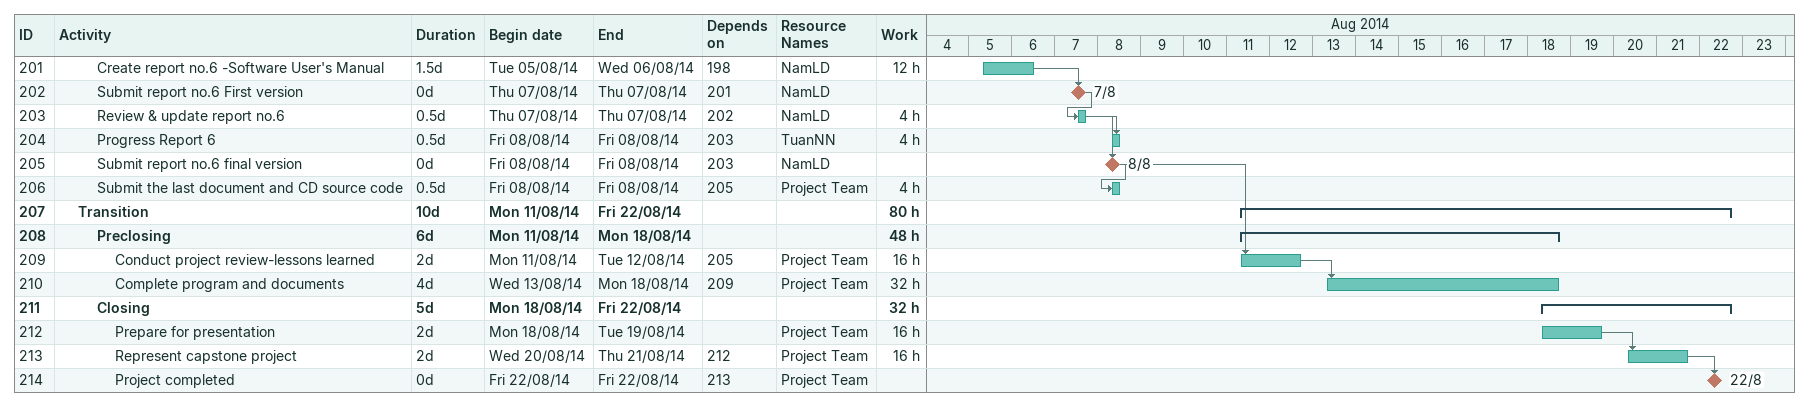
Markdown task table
| ID | Level | Task | Duration | Start | Finish | Predecessors | Resources | Work (h) |
|---|---|---|---|---|---|---|---|---|
| 201 | 3 | Create report no.6 -Software User's Manual | 1.5d | 2014-08-05 | 2014-08-06 | 198 | NamLD | 12 |
| 202 | 3 | Submit report no.6 First version | 0d | 2014-08-07 | 2014-08-07 | 201 | NamLD |  |
| 203 | 3 | Review & update report no.6 | 0.5d | 2014-08-07 | 2014-08-07 | 202 | NamLD | 4 |
| 204 | 3 | Progress Report 6 | 0.5d | 2014-08-08 | 2014-08-08 | 203 | TuanNN | 4 |
| 205 | 3 | Submit report no.6 final version | 0d | 2014-08-08 | 2014-08-08 | 203 | NamLD |  |
| 206 | 3 | Submit the last document and CD source code | 0.5d | 2014-08-08 | 2014-08-08 | 205 | Project Team | 4 |
| 207 | 2 | **Transition** | 10d | 2014-08-11 | 2014-08-22 |  |  | 80 |
| 208 | 3 | **Preclosing** | 6d | 2014-08-11 | 2014-08-18 |  |  | 48 |
| 209 | 4 | Conduct project review-lessons learned | 2d | 2014-08-11 | 2014-08-12 | 205 | Project Team | 16 |
| 210 | 4 | Complete program and documents | 4d | 2014-08-13 | 2014-08-18 | 209 | Project Team | 32 |
| 211 | 3 | **Closing** | 5d | 2014-08-18 | 2014-08-22 |  |  | 32 |
| 212 | 4 | Prepare for presentation | 2d | 2014-08-18 | 2014-08-19 |  | Project Team | 16 |
| 213 | 4 | Represent capstone project | 2d | 2014-08-20 | 2014-08-21 | 212 | Project Team | 16 |
| 214 | 4 | Project completed | 0d | 2014-08-22 | 2014-08-22 | 213 | Project Team |  |
